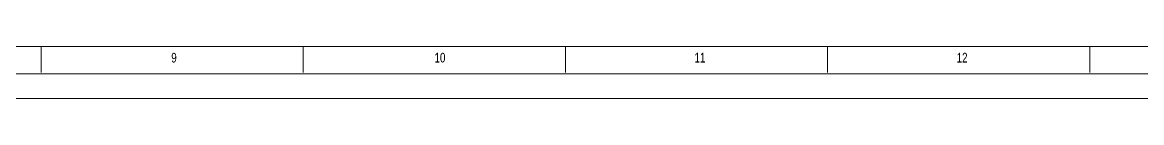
# Model space of a CAD drawing. Header units: millimetres. Extents: x 3220 to 226993, y 817 to 176024.
# Drawn here: x 185298 to 206285, y 59221 to 60205 of the extents above; entities that cross this region are included whole.
import ezdxf

# ---------------------------------------------------------------- set-up
doc = ezdxf.new("R2010")
doc.units = ezdxf.units.MM
doc.styles.add('SLDTEXTSTYLE0', font='TXT', dxfattribs={"width": 0.75})

# ---------------------------------------------------------------- blocks, each defined once
blk = doc.blocks.new('A1 E1-200')
at = {"color": 1, "linetype": 'Continuous', "lineweight": 18}
for p, q in [((-162844, 1960), (-1960, 1960)), ((-164800, 0), (0, 0))]:
    blk.add_line(p, q, dxfattribs=at)
at = {"color": 5, "linetype": 'Continuous', "lineweight": 15}
for p, q in [((-82402, 983), (-82402, 1962)), ((-72604, 1962), (-72604, 983)), ((-62806, 983), (-62806, 1962)), ((-53008, 983), (-53008, 1962)), ((-43210, 983), (-43210, 1962))]:
    blk.add_line(p, q, dxfattribs=at)
at = {"linetype": 'Continuous', "lineweight": 18}
blk.add_line((-163879, 931), (-937, 931), dxfattribs=at)
at = {"color": 1, "linetype": 'Continuous', "lineweight": 15}
blk.add_line((-164800, 0), (0, 0), dxfattribs=at)
at = {"color": 5, "linetype": 'Continuous', "lineweight": 15, "attachment_point": 1, "style": 'SLDTEXTSTYLE0'}
for s, insert, char_height in [('9', (-77538, 1719), 363), ('10', (-67699, 1719), 362.9), ('11', (-57983, 1719), 362.9), ('12', (-48185, 1719), 362.9)]:
    blk.add_mtext(s, dxfattribs=dict(at, insert=insert, char_height=char_height))

msp = doc.modelspace()

# ---------------------------------------------------------------- block references
at = {"xscale": 0.5017310599597968, "yscale": 0.5017310599597968, "zscale": 0.5017310599597968}
msp.add_blockref('A1 E1-200', (226993.4, 59220.8), dxfattribs=at)

doc.saveas('drawing.dxf')
